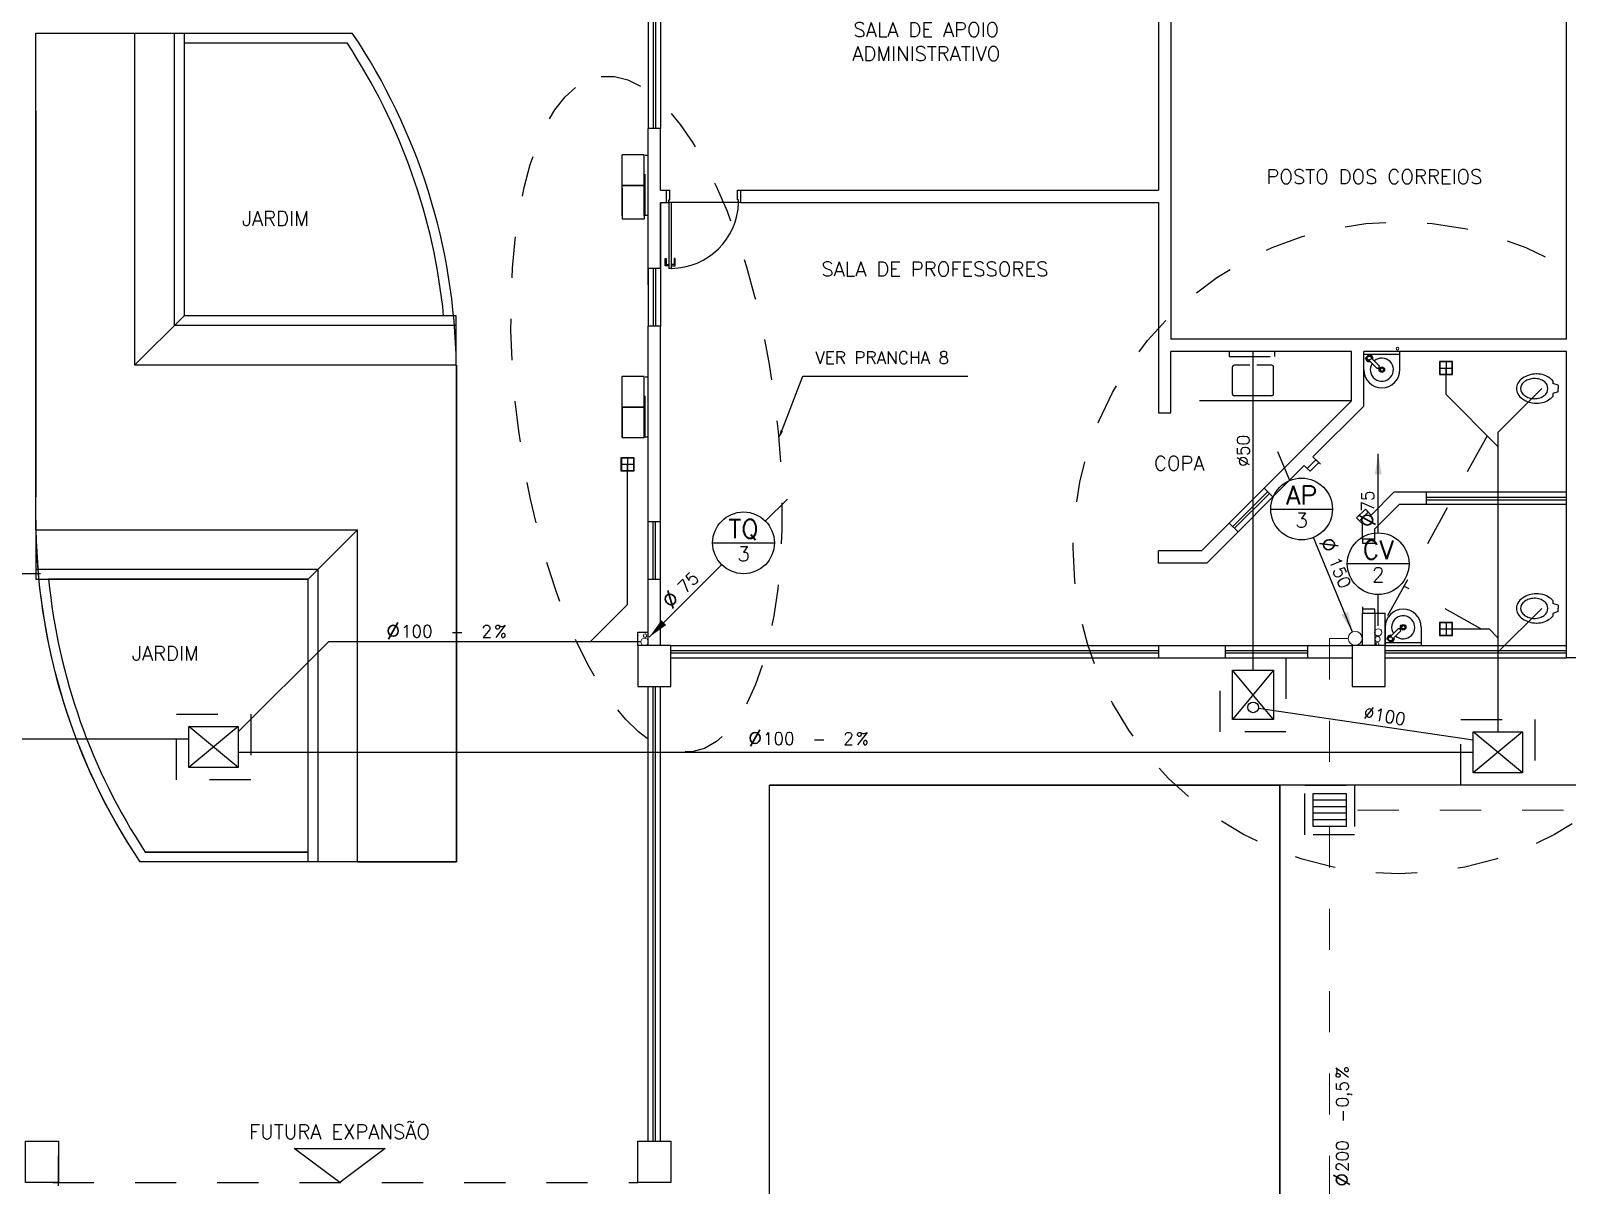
# Model space of a CAD drawing. Header units: millimetres. Extents: x -2485 to 3289, y -257 to 1952.
# Drawn here: x 44.005 to 47.739, y 49.636 to 52.441 of the extents above; entities that cross this region are included whole.
import ezdxf
from ezdxf.enums import TextEntityAlignment as Align

# ---------------------------------------------------------------- set-up
doc = ezdxf.new("R2010")
doc.units = ezdxf.units.MM
doc.header["$LTSCALE"] = 0.3
for name, pattern in [('CONTINUO', [0]), ('HID', [0.37, 0.07, -0.1, 0.03, -0.1, 0.07]), ('HIDDEN2', [0.1875, 0.125, -0.0625]), ('T-5CM', [0.1, 0.05, -0.05])]:
    doc.linetypes.add(name, pattern=pattern)
for name, color, linetype in [('AF', 4, 'Continuous'), ('CAIXAS', 3, 'Continuous'), ('IMPLANTAÇÃO ESGOTO', 2, 'Continuous'), ('PAREDE', 7, 'CONTINUO'), ('PILAR', 2, 'Continuous'), ('PROJEÇÃO', 11, 'HIDDEN2'), ('SAN', 11, 'Continuous'), ('TEX', 11, 'Continuous'), ('TEXTO', 3, 'Continuous'), ('TUB', 1, 'Continuous'), ('VENTILAÇÃO', 3, 'T-5CM'), ('VISTAS', 1, 'Continuous')]:
    doc.layers.add(name, color=color, linetype=linetype)
for name, color, linetype, lineweight in [('IMPLANTAÇÃO  ÁGUA PLUVIAL', 6, 'HID', 15), ('PROJETO ÁGUA', 140, 'Continuous', 15), ('prumada', 9, 'Continuous', 15)]:
    doc.layers.add(name, color=color, linetype=linetype, lineweight=lineweight)
doc.styles.add('ROMANS', font='romans.shx', dxfattribs={"height": 0.03})

# ---------------------------------------------------------------- blocks, each defined once
blk = doc.blocks.new('vs')
at = {"layer": 'SAN'}
for p, q in [((0.103, 0.04), (0.167, 0.061)), ((0.103, 0.04), (0.103, 0)), ((0.103, -0.04), (0.103, 0)), ((0.167, 0.061), (0.167, 0.096)), ((0.103, -0.04), (0.167, -0.061)), ((0.167, -0.096), (0.167, -0.061))]:
    blk.add_line(p, q, dxfattribs=at)
for centre, radius, start, end in [((0.314, -0.036), 0.198, 124.9644, 138.1402), ((0.338, -0.042), 0.216, 108.2402, 129.1699), ((0.38, 0), 0.152, 163.0933, 196.9067), ((0.351, -0.025), 0.136, 125.8349, 149.1749), ((0.367, -0.158), 0.336, 90.0033, 106.7766), ((0.373, -0.045), 0.165, 107.7554, 128.0493), ((0.395, -0.128), 0.251, 90, 106.6532), ((0.367, -0.102), 0.28, 71.601, 89.9864), ((0.395, -0.051), 0.173, 69.9171, 89.9758), ((0.401, -0.065), 0.185, 54.1651, 73.3468), ((0.381, -0.094), 0.268, 55.0356, 73.8462), ((0.43, -0.025), 0.136, 30.8251, 54.1651), ((0.421, -0.036), 0.198, 30.64, 55.0356), ((0.477, 0), 0.0821, 327.4372, 32.5628), ((0.482, 0), 0.126, 0, 30.64), ((0.482, 0), 0.126, 329.36, 0), ((0.314, 0.036), 0.198, 221.8598, 235.0356), ((0.338, 0.042), 0.216, 230.8301, 251.7598), ((0.351, 0.025), 0.136, 210.8251, 234.1651), ((0.367, 0.158), 0.336, 253.2234, 269.9967), ((0.373, 0.045), 0.165, 231.9507, 252.2446), ((0.395, 0.128), 0.251, 253.3468, 270), ((0.367, 0.102), 0.28, 270.0136, 288.399), ((0.395, 0.051), 0.173, 270.0242, 290.0829), ((0.401, 0.065), 0.185, 286.6532, 305.8349), ((0.381, 0.094), 0.268, 286.1538, 304.9644), ((0.43, 0.025), 0.136, 305.8349, 329.1749), ((0.421, 0.036), 0.198, 304.9644, 329.36)]:
    blk.add_arc(centre, radius, start, end, dxfattribs=at)
blk = doc.blocks.new('ce50x60')
at = {"layer": 'CAIXAS', "linetype": 'T-5CM'}
for p, q in [((0, 0.8), (0.9, 0.8)), ((0, 0), (0, 0.8)), ((0.9, 0.8), (0.9, 0)), ((0.9, 0), (0, 0))]:
    blk.add_line(p, q, dxfattribs=at)
at = {"layer": 'CAIXAS', "color": 9, "linetype": 'Continuous'}
for p, q in [((0.15, 0.15), (0.15, 0.65)), ((0.15, 0.65), (0.75, 0.65)), ((0.75, 0.65), (0.75, 0.15)), ((0.75, 0.15), (0.15, 0.15))]:
    blk.add_line(p, q, dxfattribs=at)
at = {"layer": 'CAIXAS'}
for p, q in [((0.75, 0.65), (0.15, 0.15)), ((0.75, 0.15), (0.15, 0.65))]:
    blk.add_line(p, q, dxfattribs=at)
blk = doc.blocks.new('cg50x60')
at = {"layer": 'CAIXAS'}
for p, q in [((0.15, 0.65), (0.75, 0.15)), ((0.75, 0.65), (0.15, 0.15))]:
    blk.add_line(p, q, dxfattribs=at)
at = {"layer": 'CAIXAS', "color": 9, "linetype": 'Continuous'}
blk.add_line((0.75, 0.65), (0.75, 0.15), dxfattribs=at)
at = {"layer": 'CAIXAS', "linetype": 'T-5CM'}
blk.add_lwpolyline([(0, 0), (0, 0.8), (0.9, 0.8), (0.9, 0)], close=True, dxfattribs=at)
at = {"layer": 'CAIXAS', "color": 9, "linetype": 'Continuous'}
for points in [[(0.15, 0.15), (0.15, 0.65), (0.75, 0.65)], [(0.75, 0.15), (0.15, 0.15)]]:
    blk.add_lwpolyline(points, dxfattribs=at)
at = {"layer": 'TUB', "color": 13}
blk.add_circle((0.603, 0.402), 0.065, dxfattribs=at)
blk = doc.blocks.new('CP40N')
at = {"layer": 'CAIXAS', "linetype": 'T-5CM'}
for p, q in [((-0.3, -0.3), (-0.3, 0.3)), ((-0.3, 0.3), (0.3, 0.3)), ((0.3, 0.3), (0.3, -0.3)), ((0.3, -0.3), (-0.3, -0.3))]:
    blk.add_line(p, q, dxfattribs=at)
at = {"layer": 'CAIXAS', "color": 9, "linetype": 'Continuous'}
for p, q in [((-0.2, -0.2), (-0.2, 0.2)), ((-0.2, 0.2), (0.2, 0.2)), ((0.2, 0.2), (0.2, -0.2)), ((0.2, -0.2), (-0.2, -0.2))]:
    blk.add_line(p, q, dxfattribs=at)
at = {"layer": 'CAIXAS', "color": 7}
for p, q in [((0.2, 0.12), (-0.2, 0.12)), ((0.2, 0.04), (-0.2, 0.04)), ((0.2, -0.04), (-0.2, -0.04)), ((0.2, -0.12), (-0.2, -0.12))]:
    blk.add_line(p, q, dxfattribs=at)
blk = doc.blocks.new('DD')
at = {"layer": 'TEX', "color": 9}
blk.add_line((0.1881, 0.0234), (0.2108, 0.0234), dxfattribs=at)
at = {"layer": 'TEX', "color": 9, "style": 'ROMANS'}
for s, height, p in [('%%c', 0.04, (0.0265, 0.0079)), ('%', 0.03, (0.2889, 0.0116))]:
    blk.add_text(s, height=height, dxfattribs=at).set_placement(p)
blk.add_attdef('N', (0.0624, 0.0116), '', height=0.03, dxfattribs=at)
blk.add_attdef('INCL', text='', height=0.03, dxfattribs=at).set_placement((0.2837, 0.0116), align=Align.RIGHT)
blk = doc.blocks.new('100')
at = {"layer": 'TEX', "color": 9, "style": 'ROMANS'}
blk.add_text('%%c100', height=0.03, dxfattribs=at).set_placement((0, 0))
blk = doc.blocks.new('CS150')
at = {"layer": 'SAN'}
for p, q in [((-0.075, 0), (0.075, 0)), ((0, 0.075), (0, -0.075))]:
    blk.add_line(p, q, dxfattribs=at)
for points in [[(-0.08, 0.08), (-0.08, -0.08), (0.08, -0.08), (0.08, 0.08)], [(-0.075, 0.075), (-0.075, -0.075), (0.075, -0.075), (0.075, 0.075)]]:
    blk.add_lwpolyline(points, close=True, dxfattribs=at)
blk = doc.blocks.new('N0')
at = {"layer": 'TEX', "color": 11}
blk.add_line((0.0162, 0), (0.2652, 0), dxfattribs=at)
at = {"layer": 'TEX', "color": 5, "linetype": 'Continuous'}
blk.add_line((0.2652, 0), (0.4152, 0), dxfattribs=at)
at = {"layer": 'TEX'}
blk.add_line((0.4152, 0), (0.4908, 0), dxfattribs=at)
at = {"layer": 'TEX', "color": 5, "linetype": 'Continuous'}
blk.add_circle((0.3402, 0), 0.075, dxfattribs=at)
at = {"layer": 'TEX', "color": 11}
blk.add_solid([(0.0662, -0.0083), (0.0662, 0.0083), (0.0162, 0)], dxfattribs=at)
at = {"layer": 'TEX', "color": 5, "style": 'ROMANS'}
blk.add_text('%%c', height=0.04, dxfattribs=at).set_placement((0.1, 0.0083))
at = {"layer": 'TEX', "style": 'ROMANS'}
blk.add_text('JJ', height=0.001, dxfattribs=at).set_placement((0.0472, -0.002))
at = {"layer": 'TEX', "color": 5, "linetype": 'Continuous', "style": 'ROMANS'}
blk.add_attdef('N', (0.1511, 0.012), '', height=0.03, dxfattribs=at)
at = {"layer": 'TEX', "color": 9, "linetype": 'Continuous', "style": 'ROMANS'}
for tag, height, p in [('L', 0.045, (0.3402, 0.0113)), ('N', 0.036, (0.3402, -0.0449))]:
    blk.add_attdef(tag, text='', height=height, dxfattribs=at).set_placement(p, align=Align.CENTER)
blk = doc.blocks.new('50')
at = {"layer": 'TEX', "color": 9, "style": 'ROMANS'}
blk.add_text('%%c50', height=0.03, dxfattribs=at).set_placement((0, 0))
blk = doc.blocks.new('v90')
at = {"layer": 'TEX', "color": 11}
for p, q in [((0, 0.2418), (0, 0.434)), ((0, 0.0162), (0, 0.0918))]:
    blk.add_line(p, q, dxfattribs=at)
at = {"layer": 'TEX', "color": 5, "linetype": 'Continuous'}
blk.add_line((0.075, 0.1668), (-0.075, 0.1668), dxfattribs=at)
blk.add_circle((0, 0.1668), 0.075, dxfattribs=at)
at = {"layer": 'TEX', "color": 11}
blk.add_solid([(-0.0083, 0.384), (0.0083, 0.384), (0, 0.434)], dxfattribs=at)
at = {"layer": 'TEX', "color": 5, "style": 'ROMANS'}
blk.add_text('%%c', height=0.04, rotation=90, dxfattribs=at).set_placement((-0.0066, 0.2557))
at = {"layer": 'TEX', "color": 5, "linetype": 'Continuous', "style": 'ROMANS'}
blk.add_attdef('N', (-0.0103, 0.2933), '', height=0.03, rotation=90, dxfattribs=at)
at = {"layer": 'TEX', "color": 9, "linetype": 'Continuous', "style": 'ROMANS'}
for tag, height, p in [('L', 0.045, (0, 0.1781)), ('N', 0.036, (0, 0.1218))]:
    blk.add_attdef(tag, text='', height=height, dxfattribs=at).set_placement(p, align=Align.CENTER)
blk = doc.blocks.new('N112')
at = {"layer": 'TEX'}
blk.add_line((-0.1589, 0.3836), (-0.1878, 0.4534), dxfattribs=at)
at = {"layer": 'TEX', "color": 5, "linetype": 'Continuous'}
blk.add_line((-0.2052, 0.3143), (-0.0552, 0.3143), dxfattribs=at)
at = {"layer": 'TEX', "color": 11}
blk.add_line((-0.0061, 0.0148), (-0.1015, 0.245), dxfattribs=at)
blk.add_line((-0.0061, 0.0148), (-0.1015, 0.245), dxfattribs=at)
at = {"layer": 'TEX', "color": 5, "linetype": 'Continuous'}
blk.add_circle((-0.1302, 0.3143), 0.075, dxfattribs=at)
blk.add_circle((-0.1302, 0.3143), 0.075, dxfattribs=at)
at = {"layer": 'TEX', "color": 11}
blk.add_solid([(-0.033, 0.0578), (-0.0176, 0.0642), (-0.0061, 0.0148)], dxfattribs=at)
blk.add_solid([(-0.033, 0.0578), (-0.0176, 0.0642), (-0.0061, 0.0148)], dxfattribs=at)
at = {"layer": 'TEX', "color": 5, "style": 'ROMANS'}
blk.add_text('%%c', height=0.04, rotation=292.5, dxfattribs=at).set_placement((-0.0887, 0.2358))
at = {"layer": 'TEX', "color": 9, "linetype": 'Continuous', "style": 'ROMANS'}
for tag, height, p in [('L', 0.045, (-0.1302, 0.3256)), ('N', 0.036, (-0.1302, 0.2693))]:
    blk.add_attdef(tag, text='', height=height, dxfattribs=at).set_placement(p, align=Align.CENTER)
at = {"layer": 'TEX', "color": 5, "linetype": 'Continuous', "style": 'ROMANS'}
blk.add_attdef('N', (-0.0657, 0.1899), '', height=0.03, rotation=292.5, dxfattribs=at)
blk = doc.blocks.new('n45')
at = {"layer": 'TEX'}
blk.add_line((0.2936, 0.2936), (0.347, 0.347), dxfattribs=at)
at = {"layer": 'TEX', "color": 5, "linetype": 'Continuous'}
blk.add_line((0.1655, 0.2405), (0.3155, 0.2405), dxfattribs=at)
at = {"layer": 'TEX', "color": 11}
blk.add_line((0.0115, 0.0115), (0.1875, 0.1875), dxfattribs=at)
at = {"layer": 'TEX', "color": 5, "linetype": 'Continuous'}
blk.add_circle((0.2405, 0.2405), 0.075, dxfattribs=at)
at = {"layer": 'TEX', "color": 11}
blk.add_solid([(0.0527, 0.0409), (0.0409, 0.0527), (0.0115, 0.0115)], dxfattribs=at)
at = {"layer": 'TEX', "color": 5, "style": 'ROMANS'}
blk.add_text('%%c', height=0.04, rotation=45, dxfattribs=at).set_placement((0.0649, 0.0766))
at = {"layer": 'TEX', "color": 9, "linetype": 'Continuous', "style": 'ROMANS'}
for tag, height, p in [('L', 0.045, (0.2405, 0.2518)), ('N', 0.036, (0.2405, 0.1956))]:
    blk.add_attdef(tag, text='', height=height, dxfattribs=at).set_placement(p, align=Align.CENTER)
at = {"layer": 'TEX', "color": 5, "linetype": 'Continuous', "style": 'ROMANS'}
blk.add_attdef('N', (0.0984, 0.1153), '', height=0.03, rotation=45, dxfattribs=at)
blk = doc.blocks.new('SENT')
at = {"layer": 'TEX', "color": 5}
blk.add_lwpolyline([(-0.0825, -0.1105), (-0.0825, 0.1105), (0, 0)], close=True, dxfattribs=at)

msp = doc.modelspace()

# ---------------------------------------------------------------- linework, layer by layer
at = {"layer": 'IMPLANTAÇÃO  ÁGUA PLUVIAL'}
for p, q in [((47.206748, 50.964891), (47.161728, 50.964891)), ((47.161728, 50.964891), (47.161728, 50.587837)), ((52.329728, 50.547837), (47.201728, 50.547837)), ((47.161728, 50.507837), (47.161728, 49.51394))]:
    msp.add_line(p, q, dxfattribs=at)
at = {"layer": 'IMPLANTAÇÃO ESGOTO'}
for p, q in [((46.975453, 51.661837), (46.975453, 50.887837)), ((47.4446, 51.55709), (47.4446, 51.621837)), ((47.570757, 51.465141), (47.677453, 51.571837)), ((47.570757, 51.430933), (47.4446, 51.55709)), ((47.570757, 51.465141), (47.570757, 50.737837)), ((45.455453, 51.047582), (45.455453, 51.387837)), ((45.364397, 50.956527), (45.455453, 51.047582)), ((47.570757, 50.931141), (47.677453, 51.037837)), ((47.4446, 50.987837), (47.549049, 50.987837)), ((47.549049, 50.987837), (47.570757, 50.966129)), ((44.509473, 50.73744), (44.72856, 50.956527)), ((45.487933, 50.956527), (44.72856, 50.956527)), ((46.988703, 50.795285), (47.510757, 50.718615)), ((44.389473, 50.719968), (41.444041, 50.719968)), ((47.510757, 50.68744), (44.509473, 50.68744))]:
    msp.add_line(p, q, dxfattribs=at)
at = {"layer": 'PAREDE'}
for p, q in [((46.745453, 52.683837), (46.745453, 52.053837)), ((46.745453, 52.653837), (46.745453, 52.053837)), ((46.775453, 52.653837), (46.775453, 51.691837)), ((47.737453, 51.691837), (47.737453, 52.653837)), ((45.505452, 52.503837), (45.505453, 52.203837)), ((45.517452, 52.503837), (45.517453, 52.203837)), ((45.523452, 52.503837), (45.523453, 52.203837)), ((45.535452, 52.503837), (45.535453, 52.203837)), ((44.017453, 52.435837), (44.78646, 52.435837)), ((44.017453, 52.247042), (44.017453, 52.435837)), ((44.017453, 52.435837), (44.78646, 52.435837)), ((44.017453, 52.435837), (44.78646, 52.435837)), ((44.017453, 51.228837), (44.017453, 52.435837)), ((44.017453, 52.435837), (44.257453, 52.435837)), ((44.257453, 52.435837), (44.257453, 51.628837)), ((44.270445, 52.435837), (44.78646, 52.435837)), ((44.353453, 52.435837), (44.353453, 51.724837)), ((44.377453, 52.435837), (44.377453, 51.748837)), ((44.377453, 52.411837), (44.773607, 52.411837)), ((44.017453, 52.247042), (44.017453, 51.308837)), ((45.505453, 51.823837), (45.505453, 52.203837)), ((45.535453, 52.203837), (45.505453, 52.203837)), ((45.535453, 52.053837), (45.535453, 52.203931)), ((45.535453, 52.053837), (45.550453, 52.053837)), ((45.535453, 51.863837), (45.535453, 52.023837)), ((45.535453, 52.023837), (45.550453, 52.023837)), ((45.535453, 52.023837), (45.535453, 51.878837)), ((45.535453, 52.023837), (45.535453, 51.890837)), ((45.535453, 52.023837), (45.535453, 51.863837)), ((45.535453, 52.023837), (45.550453, 52.023837)), ((45.535453, 52.023837), (45.535453, 51.863837)), ((45.550453, 52.023837), (45.550453, 52.053837)), ((45.550453, 52.053837), (45.557953, 52.053837)), ((45.550453, 52.023837), (45.555453, 52.023837)), ((45.555453, 52.023837), (45.555453, 52.030837)), ((45.555453, 52.030837), (45.557953, 52.030837)), ((45.555453, 52.023837), (45.555453, 51.863837)), ((45.562453, 52.023837), (45.555453, 52.023837)), ((45.557953, 52.030837), (45.557953, 52.053837)), ((45.562453, 51.863837), (45.562453, 52.023837)), ((45.725453, 52.023837), (45.562453, 52.023837)), ((45.722953, 52.030837), (45.722953, 52.053837)), ((45.722953, 52.053837), (45.730453, 52.053837)), ((45.725453, 52.030837), (45.722953, 52.030837)), ((45.725453, 52.023837), (45.725453, 52.030837)), ((45.730453, 52.023837), (45.725453, 52.023837)), ((45.730453, 52.053837), (46.745453, 52.053837)), ((45.730453, 52.023837), (45.730453, 52.053837)), ((45.730453, 52.023837), (46.745453, 52.023837)), ((46.745453, 52.023837), (46.745453, 51.51332)), ((46.745453, 52.023837), (46.745453, 51.51332)), ((45.546703, 51.870419), (45.546703, 51.887919)), ((45.546703, 51.887919), (45.54889, 51.887919)), ((45.555453, 51.870419), (45.546703, 51.870419)), ((45.54889, 51.887919), (45.54889, 51.873219)), ((45.54889, 51.873219), (45.555453, 51.873219)), ((45.569015, 51.873219), (45.562453, 51.873219)), ((45.562453, 51.870419), (45.571203, 51.870419)), ((45.571203, 51.887919), (45.569015, 51.887919)), ((45.569015, 51.887919), (45.569015, 51.873219)), ((45.571203, 51.870419), (45.571203, 51.887919)), ((45.505452, 51.863837), (45.505453, 51.723837)), ((45.535453, 51.863837), (45.505452, 51.863837)), ((45.517452, 51.863837), (45.517453, 51.723837)), ((45.523452, 51.863837), (45.523453, 51.723837)), ((45.535452, 51.863837), (45.535453, 51.723837)), ((45.562453, 51.863837), (45.555453, 51.863837)), ((44.257453, 51.628837), (44.377453, 51.748837)), ((45.039275, 51.724837), (44.353453, 51.724837)), ((45.039275, 51.748837), (44.377453, 51.748837)), ((45.039275, 51.628837), (45.039275, 51.748837)), ((45.505453, 51.122837), (45.505453, 51.723837)), ((45.535453, 51.723837), (45.505453, 51.723837)), ((45.535453, 51.122837), (45.535453, 51.723837)), ((47.737453, 51.691837), (46.775453, 51.691837)), ((47.2146, 51.661837), (46.775453, 51.661837)), ((46.775453, 51.51332), (46.775453, 51.661837)), ((47.2146, 51.541837), (47.2146, 51.661837)), ((47.737453, 51.661837), (47.2446, 51.661837)), ((47.2446, 51.52941), (47.2446, 51.661837)), ((47.737453, 51.319837), (47.737453, 51.661837)), ((45.039453, 51.628837), (44.257453, 51.628837)), ((45.039453, 51.628837), (45.039453, 51.548837)), ((45.039453, 50.421837), (45.039453, 51.628837)), ((45.039453, 51.548837), (45.039453, 50.421837)), ((47.002742, 51.329979), (47.2146, 51.541837)), ((46.745453, 51.51332), (46.775453, 51.51332)), ((47.121245, 51.406055), (47.2446, 51.52941)), ((47.023955, 51.308766), (47.100031, 51.384842)), ((47.107102, 51.377771), (47.100031, 51.384842)), ((47.107102, 51.377771), (47.128316, 51.398984)), ((47.107102, 51.377771), (47.128316, 51.398984)), ((47.128436, 51.399104), (47.107223, 51.377891)), ((47.114294, 51.37082), (47.135507, 51.392033)), ((47.135387, 51.391913), (47.121245, 51.406055)), ((47.135507, 51.392033), (47.128436, 51.399104)), ((47.13975, 51.387791), (47.135507, 51.392033)), ((47.107223, 51.377891), (47.114294, 51.37082)), ((46.917889, 51.245126), (47.002742, 51.329979)), ((46.926375, 51.236641), (47.011227, 51.321494)), ((46.930617, 51.232398), (47.01547, 51.317251)), ((47.002742, 51.329979), (47.023955, 51.308766)), ((47.262666, 51.264634), (47.317869, 51.319837)), ((47.397453, 51.319837), (47.317869, 51.319837)), ((47.397453, 51.289837), (47.397453, 51.319837)), ((47.737453, 51.319837), (47.397453, 51.319837)), ((47.737453, 50.917837), (47.737453, 51.319837)), ((44.017453, 51.251837), (44.017453, 51.308837)), ((46.939102, 51.223913), (47.023955, 51.308766)), ((47.248524, 51.278776), (47.227311, 51.257563)), ((47.234382, 51.250492), (47.255595, 51.271705)), ((47.262666, 51.264634), (47.248524, 51.278776)), ((47.255595, 51.271705), (47.248524, 51.278776)), ((47.271453, 51.230994), (47.330295, 51.289837)), ((47.397453, 51.289837), (47.330295, 51.289837)), ((47.397453, 51.307837), (47.737453, 51.307837)), ((47.397453, 51.301837), (47.737453, 51.301837)), ((47.737453, 51.289837), (47.397453, 51.289837)), ((45.505452, 51.107837), (45.505453, 51.247837)), ((45.535453, 51.247837), (45.505453, 51.247837)), ((45.517452, 51.107837), (45.517453, 51.247837)), ((45.523452, 51.107837), (45.523453, 51.247837)), ((45.535452, 51.107837), (45.535453, 51.247837)), ((46.8506, 51.177837), (46.917889, 51.245126)), ((46.917889, 51.245126), (46.939102, 51.223913)), ((47.241453, 51.243421), (47.227311, 51.257563)), ((47.227311, 51.257563), (47.234382, 51.250492)), ((47.234262, 51.250371), (47.255475, 51.271585)), ((47.241453, 51.205837), (47.241453, 51.243421)), ((44.017453, 51.228837), (44.799453, 51.228837)), ((44.017631, 51.228837), (44.017631, 51.108837)), ((44.799453, 51.228837), (44.679453, 51.108837)), ((44.799453, 50.421837), (44.799453, 51.228837)), ((46.863026, 51.147837), (46.939102, 51.223913)), ((47.271623, 51.205837), (47.241623, 51.205837)), ((47.241623, 51.205837), (47.241623, 51.195837)), ((47.271453, 51.205837), (47.271453, 51.230994)), ((47.271623, 51.195837), (47.271623, 51.205837)), ((46.745453, 51.147837), (46.745453, 51.177837)), ((46.8506, 51.177837), (46.745453, 51.177837)), ((47.241623, 51.195837), (47.271623, 51.195837)), ((44.017631, 51.132837), (44.703453, 51.132837)), ((44.703453, 50.421837), (44.703453, 51.132837)), ((46.863026, 51.147837), (46.745453, 51.147837)), ((44.017631, 51.108837), (44.679453, 51.108837)), ((44.679453, 51.108837), (44.048453, 51.108837)), ((44.679453, 50.421837), (44.679453, 51.108837)), ((44.679453, 50.445837), (44.679453, 51.108837)), ((45.535453, 51.107837), (45.505452, 51.107837)), ((45.505453, 50.947837), (45.505453, 51.107837)), ((45.535453, 50.947837), (45.535453, 51.107837)), ((47.241453, 51.041837), (47.241453, 51.035837)), ((47.241453, 51.041837), (47.241453, 51.035837)), ((47.271453, 51.035837), (47.241453, 51.035837)), ((47.241453, 51.035837), (47.241453, 51.025837)), ((47.241453, 50.947837), (47.241453, 51.025837)), ((47.241453, 51.025837), (47.296453, 51.025837)), ((47.271453, 51.025837), (47.271453, 51.035837)), ((47.296453, 50.947837), (47.296453, 51.025837)), ((45.480453, 50.947837), (45.480453, 50.979982)), ((45.480453, 50.979982), (45.505453, 50.979982)), ((45.039453, 50.951837), (45.039453, 50.421837)), ((45.039453, 50.951837), (45.039453, 50.421837)), ((45.560453, 50.947837), (46.745453, 50.947837)), ((45.560453, 50.935837), (46.745453, 50.935837)), ((46.745453, 50.947837), (46.745453, 50.917837)), ((46.745453, 50.947837), (46.908453, 50.947837)), ((46.908453, 50.917837), (46.908453, 50.947837)), ((46.908453, 50.947837), (47.108453, 50.947837)), ((46.908453, 50.935837), (47.108453, 50.935837)), ((47.108453, 50.917837), (47.108453, 50.947837)), ((47.108453, 50.947837), (47.216453, 50.947837)), ((47.296453, 50.947837), (47.737453, 50.947837)), ((47.296453, 50.935837), (47.737453, 50.935837)), ((45.039453, 50.925337), (45.039453, 50.421837)), ((45.039453, 50.421837), (45.039453, 50.925337)), ((45.039453, 50.925337), (45.039453, 50.421837)), ((45.039453, 50.421837), (45.039453, 50.925337)), ((45.560453, 50.929837), (46.745453, 50.929837)), ((45.560453, 50.917837), (46.745453, 50.917837)), ((46.745453, 50.917837), (46.775453, 50.917837)), ((46.745453, 50.917837), (46.908453, 50.917837)), ((46.908453, 50.929837), (47.108453, 50.929837)), ((46.908453, 50.917837), (47.108453, 50.917837)), ((47.108453, 50.917837), (47.216453, 50.917837)), ((47.296453, 50.929837), (47.737453, 50.929837)), ((47.296453, 50.917837), (47.737453, 50.917837)), ((47.767453, 50.917837), (47.737453, 50.917837)), ((45.505453, 49.742837), (45.505453, 50.847837)), ((45.517453, 49.742837), (45.517453, 50.847837)), ((45.523453, 49.742837), (45.523453, 50.847837)), ((45.535453, 49.742837), (45.535453, 50.847837)), ((45.039453, 50.610632), (45.039453, 50.421837)), ((45.039453, 50.610632), (45.039453, 50.421837)), ((54.480453, 50.607837), (45.800453, 50.607837)), ((45.800453, 50.607837), (47.040453, 50.607837)), ((45.800453, 48.421837), (45.800453, 50.607837)), ((47.040453, 48.421837), (47.040453, 50.607837)), ((47.040453, 50.607837), (47.040453, 48.421837)), ((45.039453, 50.421837), (44.270445, 50.421837)), ((45.039453, 50.421837), (44.270445, 50.421837)), ((45.039453, 50.421837), (44.270445, 50.421837)), ((45.039453, 50.421837), (44.270445, 50.421837)), ((45.039453, 50.421837), (44.270445, 50.421837)), ((45.039453, 50.421837), (44.270445, 50.421837)), ((45.039453, 50.421837), (44.270445, 50.421837)), ((44.78646, 50.421837), (44.270445, 50.421837)), ((44.799453, 50.421837), (44.270445, 50.421837)), ((44.679453, 50.445837), (44.283299, 50.445837)), ((44.283299, 50.445837), (44.679453, 50.445837)), ((44.799453, 50.421837), (45.039453, 50.421837)), ((44.072453, 49.634837), (44.072453, 49.707837))]:
    msp.add_line(p, q, dxfattribs=at)
for centre, radius, start, end in [((43.551453, 51.605837), 1.488, 0.885656, 33.903492), ((43.551453, 51.605837), 1.488, 0.885656, 33.903492), ((43.551453, 51.605837), 1.464, 5.605452, 33.40451), ((45.560423, 52.028933), 0.165108, 270.704342, 358.231371), ((45.505453, 51.251837), 1.488, 180, 213.903492), ((45.505453, 51.251837), 1.488, 180.885656, 213.903492), ((45.505453, 51.251837), 1.488, 180.885656, 213.903492), ((45.505453, 51.251837), 1.464, 185.605452, 213.40451), ((45.505453, 51.251837), 1.464, 185.605452, 213.40451)]:
    msp.add_arc(centre, radius, start, end, dxfattribs=at)
at = {"layer": 'PILAR'}
for points in [[(45.480453, 50.847837), (45.560453, 50.847837), (45.560453, 50.947837), (45.480453, 50.947837)], [(47.216453, 50.847837), (47.296453, 50.847837), (47.296453, 50.947837), (47.216453, 50.947837)], [(43.992453, 49.742837), (44.072453, 49.742837), (44.072453, 49.642837), (43.992453, 49.642837)], [(45.480453, 49.742837), (45.560453, 49.742837), (45.560453, 49.642837), (45.480453, 49.642837)]]:
    msp.add_lwpolyline(points, close=True, dxfattribs=at)
at = {"layer": 'PROJETO ÁGUA'}
msp.add_circle((47.326453, 51.668837), 0.0034, dxfattribs=at)
at = {"layer": 'PROJEÇÃO'}
for p, q in [((46.917554, 51.661837), (46.917554, 51.649524)), ((47.027496, 51.661837), (47.027496, 51.649524)), ((44.058453, 49.642837), (45.480453, 49.642837))]:
    msp.add_line(p, q, dxfattribs=at)
at = {"layer": 'PROJEÇÃO', "ltscale": 0.3}
msp.add_line((46.917554, 51.649524), (47.027496, 51.649524), dxfattribs=at)
at = {"layer": 'PROJEÇÃO'}
msp.add_circle((47.330295, 51.184725), 0.79211, dxfattribs=at)
msp.add_ellipse((45.501313, 51.509681), major_axis=(-0.110085, 0.820485), ratio=0.37830968, dxfattribs=at)
at = {"layer": 'prumada'}
for centre, radius in [((45.497993, 50.971288), 0.0043), ((47.223728, 50.964891), 0.01698), ((47.279672, 50.979521), 0.00883), ((45.496763, 50.956527), 0.00883), ((47.278158, 50.963008), 0.00645), ((47.277692, 50.951471), 0.0034)]:
    msp.add_circle(centre, radius, dxfattribs=at)
at = {"layer": 'SAN'}
for p, q in [((45.441974, 52.065531), (45.441974, 52.139529)), ((45.495974, 52.139529), (45.441974, 52.139529)), ((45.441974, 52.058562), (45.441974, 52.13256)), ((45.441974, 52.058562), (45.441974, 52.13256)), ((45.495974, 52.065531), (45.495974, 52.139529)), ((45.495974, 52.058562), (45.495974, 52.13256)), ((45.495974, 52.058562), (45.495974, 52.13256)), ((45.441974, 52.065531), (45.495974, 52.065531)), ((45.441974, 51.991533), (45.441974, 52.065531)), ((45.495974, 52.065531), (45.441974, 52.065531)), ((45.441974, 52.058562), (45.441974, 51.984564)), ((45.441974, 52.058562), (45.441974, 51.984564)), ((45.495974, 51.991533), (45.495974, 52.065531)), ((45.495974, 52.058562), (45.495974, 51.984564)), ((45.495974, 52.058562), (45.495974, 51.984564)), ((45.441974, 51.984564), (45.495974, 51.984564)), ((45.441974, 51.984564), (45.495974, 51.984564)), ((45.441974, 51.527032), (45.441974, 51.60103)), ((45.441974, 51.527032), (45.441974, 51.60103)), ((45.495974, 51.60103), (45.441974, 51.60103)), ((45.441974, 51.527032), (45.441974, 51.60103)), ((45.495974, 51.60103), (45.441974, 51.60103)), ((45.495974, 51.527032), (45.495974, 51.60103)), ((45.495974, 51.527032), (45.495974, 51.60103)), ((45.495974, 51.527032), (45.495974, 51.60103)), ((45.441974, 51.527032), (45.495974, 51.527032)), ((45.495974, 51.527032), (45.441974, 51.527032)), ((45.441974, 51.527032), (45.441974, 51.453034)), ((45.441974, 51.527032), (45.495974, 51.527032)), ((45.495974, 51.527032), (45.441974, 51.527032)), ((45.441974, 51.527032), (45.441974, 51.453034)), ((45.441974, 51.527032), (45.495974, 51.527032)), ((45.441974, 51.453034), (45.441974, 51.527032)), ((45.495974, 51.527032), (45.441974, 51.527032)), ((45.495974, 51.527032), (45.495974, 51.453034)), ((45.495974, 51.527032), (45.495974, 51.453034)), ((45.495974, 51.453034), (45.495974, 51.527032)), ((45.441974, 51.453034), (45.495974, 51.453034)), ((45.441974, 51.453034), (45.495974, 51.453034)), ((45.441974, 51.453034), (45.495974, 51.453034))]:
    msp.add_line(p, q, dxfattribs=at)
at = {"layer": 'SAN', "linetype": 'T-5CM'}
for p, q in [((45.498453, 51.99289), (45.498453, 52.138818)), ((45.498453, 52.138818), (45.505453, 52.138818)), ((45.498453, 51.99289), (45.505453, 51.99289)), ((47.2446, 51.654837), (47.2446, 51.661837)), ((47.3326, 51.654837), (47.2446, 51.654837)), ((45.498453, 51.454391), (45.498453, 51.600319)), ((45.498453, 51.600319), (45.505453, 51.600319)), ((45.498453, 51.454391), (45.505453, 51.454391)), ((47.271453, 51.025837), (47.271453, 50.947837)), ((47.296453, 50.954837), (47.384453, 50.954837)), ((47.296453, 50.954837), (47.296453, 50.947837)), ((47.384453, 50.954837), (47.384453, 50.947837))]:
    msp.add_line(p, q, dxfattribs=at)
at = {"layer": 'SAN', "linetype": 'CONTINUO'}
for p, q in [((47.2446, 51.617837), (47.2446, 51.661837)), ((47.2446, 51.617837), (47.2446, 51.661837)), ((47.257987, 51.655105), (47.248653, 51.645771)), ((47.257987, 51.655105), (47.248653, 51.645771)), ((47.249166, 51.645258), (47.248653, 51.645771)), ((47.249166, 51.645258), (47.248653, 51.645771)), ((47.255393, 51.651025), (47.252733, 51.648365)), ((47.255393, 51.651025), (47.252733, 51.648365)), ((47.2585, 51.654592), (47.257987, 51.655105)), ((47.2585, 51.654592), (47.257987, 51.655105)), ((47.263663, 51.6458), (47.282205, 51.627258)), ((47.263663, 51.6458), (47.282205, 51.627258)), ((47.3326, 51.617837), (47.3326, 51.661837)), ((47.3326, 51.617837), (47.3326, 51.661837)), ((46.925453, 51.611415), (46.925453, 51.624415)), ((46.925453, 51.611415), (46.925453, 51.624415)), ((46.925453, 51.558415), (46.925453, 51.611415)), ((46.925453, 51.558415), (46.925453, 51.611415)), ((46.968088, 51.628415), (46.929453, 51.628415)), ((46.968088, 51.628415), (46.929453, 51.628415)), ((47.021453, 51.628415), (46.984898, 51.628415)), ((47.021453, 51.628415), (46.984898, 51.628415)), ((47.025453, 51.611415), (47.025453, 51.624415)), ((47.025453, 51.611415), (47.025453, 51.624415)), ((47.025453, 51.558415), (47.025453, 51.611415)), ((47.025453, 51.558415), (47.025453, 51.611415)), ((47.258084, 51.640085), (47.276641, 51.621529)), ((47.258084, 51.640085), (47.276641, 51.621529)), ((47.2146, 51.541837), (46.845453, 51.541837)), ((47.021453, 51.554415), (46.929453, 51.554415)), ((47.021453, 51.554415), (46.929453, 51.554415)), ((47.296453, 50.991837), (47.296453, 50.947837)), ((47.296453, 50.991837), (47.296453, 50.947837)), ((47.309937, 50.969588), (47.328494, 50.988145)), ((47.309937, 50.969588), (47.328494, 50.988145)), ((47.315516, 50.963874), (47.334057, 50.982416)), ((47.315516, 50.963874), (47.334057, 50.982416)), ((47.384453, 50.991837), (47.384453, 50.947837)), ((47.384453, 50.991837), (47.384453, 50.947837)), ((47.301019, 50.964416), (47.300506, 50.963903)), ((47.301019, 50.964416), (47.300506, 50.963903)), ((47.30984, 50.954569), (47.300506, 50.963903)), ((47.30984, 50.954569), (47.300506, 50.963903)), ((47.307246, 50.958649), (47.304585, 50.961309)), ((47.307246, 50.958649), (47.304585, 50.961309)), ((47.310352, 50.955082), (47.30984, 50.954569)), ((47.310352, 50.955082), (47.30984, 50.954569))]:
    msp.add_line(p, q, dxfattribs=at)
for centre, radius in [((47.257792, 51.645965), 0.005), ((47.257792, 51.645965), 0.005), ((47.2886, 51.617837), 0.00675), ((47.2886, 51.617837), 0.00675), ((47.2886, 51.617837), 0.00405), ((47.2886, 51.617837), 0.00405), ((47.340453, 50.991837), 0.00675), ((47.340453, 50.991837), 0.00675), ((47.340453, 50.991837), 0.00405), ((47.340453, 50.991837), 0.00405), ((47.309645, 50.963708), 0.005), ((47.309645, 50.963708), 0.005)]:
    msp.add_circle(centre, radius, dxfattribs=at)
for centre, radius, start, end in [((47.257792, 51.645965), 0.008655, 184.686343, 287.836837), ((47.257792, 51.645965), 0.008655, 184.686343, 287.836837), ((47.257792, 51.645965), 0.0056, 154.629247, 266.390962), ((47.257792, 51.645965), 0.0056, 154.629247, 266.390962), ((47.257792, 51.645965), 0.0056, 4.705622, 115.370753), ((47.257792, 51.645965), 0.0056, 4.705622, 115.370753), ((47.257792, 51.645965), 0.008655, 342.7795, 85.313657), ((47.257792, 51.645965), 0.008655, 342.7795, 85.313657), ((47.2886, 51.617837), 0.028, 147.050971, 130.617591), ((47.2886, 51.617837), 0.028, 147.050971, 130.617591), ((47.2886, 51.616484), 0.044, 129.069598, 129.07627), ((47.2886, 51.616484), 0.044, 129.069598, 129.07627), ((47.26437, 51.646507), 0.001, 184.705622, 225), ((47.26437, 51.646507), 0.001, 184.705622, 225), ((46.929453, 51.624415), 0.004, 90, 180), ((46.929453, 51.624415), 0.004, 90, 180), ((47.021453, 51.624415), 0.004, 0, 90), ((47.021453, 51.624415), 0.004, 0, 90), ((47.2886, 51.617837), 0.044, 180, 0), ((47.2886, 51.617837), 0.044, 180, 0), ((47.257377, 51.639378), 0.001, 45, 86.390962), ((47.257377, 51.639378), 0.001, 45, 86.390962), ((47.277348, 51.622236), 0.001, 225, 264.250162), ((47.277348, 51.622236), 0.001, 225, 264.250162), ((47.277729, 51.626022), 0.004805, 264.250162, 7.995834), ((47.277729, 51.626022), 0.004805, 264.250162, 7.995834), ((47.281497, 51.626551), 0.001, 7.995834, 45), ((47.281497, 51.626551), 0.001, 7.995834, 45), ((46.929453, 51.558415), 0.004, 180, 270), ((46.929453, 51.558415), 0.004, 180, 270), ((47.021453, 51.558415), 0.004, 270, 0), ((47.021453, 51.558415), 0.004, 270, 0), ((47.340453, 50.991837), 0.044, 0, 180), ((47.340453, 50.991837), 0.028, 229.382409, 212.949029), ((47.340453, 50.991837), 0.028, 229.382409, 212.949029), ((47.329201, 50.987438), 0.001, 95.749838, 135), ((47.329201, 50.987438), 0.001, 95.749838, 135), ((47.329582, 50.983652), 0.004805, 352.004166, 95.749838), ((47.329582, 50.983652), 0.004805, 352.004166, 95.749838), ((47.33335, 50.983123), 0.001, 315, 352.004166), ((47.33335, 50.983123), 0.001, 315, 352.004166), ((47.309645, 50.963708), 0.008655, 72.163163, 175.313657), ((47.309645, 50.963708), 0.008655, 72.163163, 175.313657), ((47.309645, 50.963708), 0.0056, 93.609038, 205.370753), ((47.309645, 50.963708), 0.0056, 93.609038, 205.370753), ((47.309645, 50.963708), 0.0056, 244.629247, 355.294378), ((47.309645, 50.963708), 0.0056, 244.629247, 355.294378), ((47.30923, 50.970295), 0.001, 273.609038, 315), ((47.30923, 50.970295), 0.001, 273.609038, 315), ((47.309645, 50.963708), 0.008655, 274.686343, 17.2205), ((47.309645, 50.963708), 0.008655, 274.686343, 17.2205), ((47.340453, 50.99319), 0.044, 230.92373, 230.930402), ((47.340453, 50.99319), 0.044, 230.92373, 230.930402), ((47.316223, 50.963167), 0.001, 135, 175.294378), ((47.316223, 50.963167), 0.001, 135, 175.294378)]:
    msp.add_arc(centre, radius, start, end, dxfattribs=at)
at = {"layer": 'TEX', "color": 11}
for p, q in [((45.830086, 51.469169), (45.881616, 51.60208)), ((45.881616, 51.60208), (45.912591, 51.60208)), ((45.912591, 51.60208), (46.282591, 51.60208))]:
    msp.add_line(p, q, dxfattribs=at)
msp.add_solid([(45.833194, 51.467964), (45.826978, 51.470374), (45.822857, 51.450521)], dxfattribs=at)
at = {"layer": 'VENTILAÇÃO'}
for p, q in [((47.544877, 51.456813), (47.28396, 50.98724)), ((47.529509, 50.987837), (47.342141, 51.091947))]:
    msp.add_line(p, q, dxfattribs=at)

# ---------------------------------------------------------------- block references
at = {"layer": 'AF', "rotation": 270}
msp.add_blockref('SENT', (44.755779, 49.642837), dxfattribs=at)
at = {"layer": 'IMPLANTAÇÃO  ÁGUA PLUVIAL'}
for p in [(44.84227, 50.95539), (45.721792, 50.694876)]:
    msp.add_blockref('DD', p, dxfattribs=at).add_auto_attribs({'N': '100', 'INCL': '2'})
at = {"layer": 'IMPLANTAÇÃO  ÁGUA PLUVIAL', "xscale": 0.1999999999998181, "yscale": 0.2000000000002728, "zscale": 0.2}
msp.add_blockref('CP40N', (47.161728, 50.547837), dxfattribs=at)
at = {"layer": 'IMPLANTAÇÃO  ÁGUA PLUVIAL', "rotation": 90}
msp.add_blockref('DD', (47.219086, 49.605703), dxfattribs=at).add_auto_attribs({'N': '200', 'INCL': '0,5'})
at = {"layer": 'IMPLANTAÇÃO ESGOTO', "xscale": 0.1999999999998181, "zscale": 0.2}
for name, p, yscale in [('CS150', (47.4446, 51.621837), 0.1999999999998181), ('CS150', (45.455453, 51.387837), 0.1999999999998181), ('CS150', (47.4446, 50.987837), 0.1999999999998181), ('ce50x60', (44.359473, 50.621105), 0.2000000000002728), ('ce50x60', (47.480757, 50.607837), 0.2000000000002728)]:
    msp.add_blockref(name, p, dxfattribs=dict(at, yscale=yscale))
at = {"layer": 'IMPLANTAÇÃO ESGOTO', "rotation": 90}
msp.add_blockref('50', (46.966686, 51.382243), dxfattribs=at)
at = {"layer": 'IMPLANTAÇÃO ESGOTO'}
ref = msp.add_blockref('N112', (47.223728, 50.964891), dxfattribs=at)
ref.add_attrib('L', 'AP', dxfattribs={"layer": 'TEX', "color": 9, "linetype": 'Continuous', "height": 0.045, "style": 'ROMANS'}).set_placement((47.093545, 51.290474), align=Align.CENTER)
ref.add_attrib('N', '3', dxfattribs={"layer": 'TEX', "color": 9, "linetype": 'Continuous', "height": 0.036, "style": 'ROMANS'}).set_placement((47.093545, 51.234238), align=Align.CENTER)
ref.add_attrib('N', '150', (47.157994, 51.154834), dxfattribs={"layer": 'TEX', "color": 5, "linetype": 'Continuous', "height": 0.03, "rotation": 292.5, "style": 'ROMANS'})
ref = msp.add_blockref('v90', (47.279672, 50.979521), dxfattribs=at)
ref.add_attrib('L', 'CV', dxfattribs={"layer": 'TEX', "color": 9, "linetype": 'Continuous', "height": 0.045, "style": 'ROMANS'}).set_placement((47.279672, 51.157597), align=Align.CENTER)
ref.add_attrib('N', '2', dxfattribs={"layer": 'TEX', "color": 9, "linetype": 'Continuous', "height": 0.036, "style": 'ROMANS'}).set_placement((47.279672, 51.101361), align=Align.CENTER)
ref.add_attrib('N', '75', (47.269351, 51.272792), dxfattribs={"layer": 'TEX', "color": 5, "linetype": 'Continuous', "height": 0.03, "rotation": 90, "style": 'ROMANS'})
at = {"layer": 'IMPLANTAÇÃO ESGOTO', "xscale": 0.1999999999998181, "yscale": 0.2000000000002728, "zscale": 0.2, "rotation": 270}
msp.add_blockref('cg50x60', (46.895453, 50.917837), dxfattribs=at)
at = {"layer": 'prumada'}
ref = msp.add_blockref('N0', (43.537763, 51.122147), dxfattribs=at)
ref.add_attrib('L', 'TQ', dxfattribs={"layer": 'TEX', "color": 9, "linetype": 'Continuous', "height": 0.045, "style": 'ROMANS'}).set_placement((43.877948, 51.13344), align=Align.CENTER)
ref.add_attrib('N', '2', dxfattribs={"layer": 'TEX', "color": 9, "linetype": 'Continuous', "height": 0.036, "style": 'ROMANS'}).set_placement((43.877948, 51.077204), align=Align.CENTER)
ref.add_attrib('N', '75', (43.688905, 51.134104), dxfattribs={"layer": 'TEX', "color": 5, "linetype": 'Continuous', "height": 0.03, "style": 'ROMANS'})
at = {"layer": 'SAN', "linetype": 'CONTINUO', "xscale": 0.1999999999998181, "yscale": 0.2000000000002728, "zscale": 0.2, "rotation": 180}
for p in [(47.737453, 51.571837), (47.737453, 51.037837)]:
    msp.add_blockref('vs', p, dxfattribs=at)
at = {"layer": 'TEX'}
ref = msp.add_blockref('n45', (45.496763, 50.956527), dxfattribs=at)
ref.add_attrib('L', 'TQ', dxfattribs={"color": 9, "linetype": 'Continuous', "height": 0.045, "style": 'ROMANS'}).set_placement((45.73731, 51.208367), align=Align.CENTER)
ref.add_attrib('N', '3', dxfattribs={"color": 9, "linetype": 'Continuous', "height": 0.036, "style": 'ROMANS'}).set_placement((45.73731, 51.152131), align=Align.CENTER)
ref.add_attrib('N', '75', (45.595182, 51.071856), dxfattribs={"color": 5, "linetype": 'Continuous', "height": 0.03, "rotation": 45, "style": 'ROMANS'})
at = {"layer": 'VISTAS', "rotation": 349.783279527702}
msp.add_blockref('100', (47.24249, 50.770995), dxfattribs=at)

# ---------------------------------------------------------------- texts
at = {"layer": 'TEX', "color": 3, "insert": (45.911616, 51.63208), "char_height": 0.03, "attachment_point": 7, "style": 'ROMANS'}
msp.add_mtext('\\A1;VER PRANCHA 8', dxfattribs=at)
at = {"layer": 'TEXTO', "char_height": 0.035, "width": 1, "attachment_point": 5, "style": 'ROMANS'}
for s, insert in [('SALA DE APOIO \\PADMINISTRATIVO', (46.181338, 52.414836)), ('POSTO DOS CORREIOS', (47.270569, 52.086796)), ('JARDIM', (44.599763, 51.985095)), ('SALA DE PROFESSORES', (46.202284, 51.862297)), ('COPA', (46.796191, 51.390363)), ('JARDIM', (44.332215, 50.928357)), ('FUTURA EXPANSÃO', (44.755435, 49.765969))]:
    msp.add_mtext(s, dxfattribs=dict(at, insert=insert))

doc.saveas('drawing.dxf')
